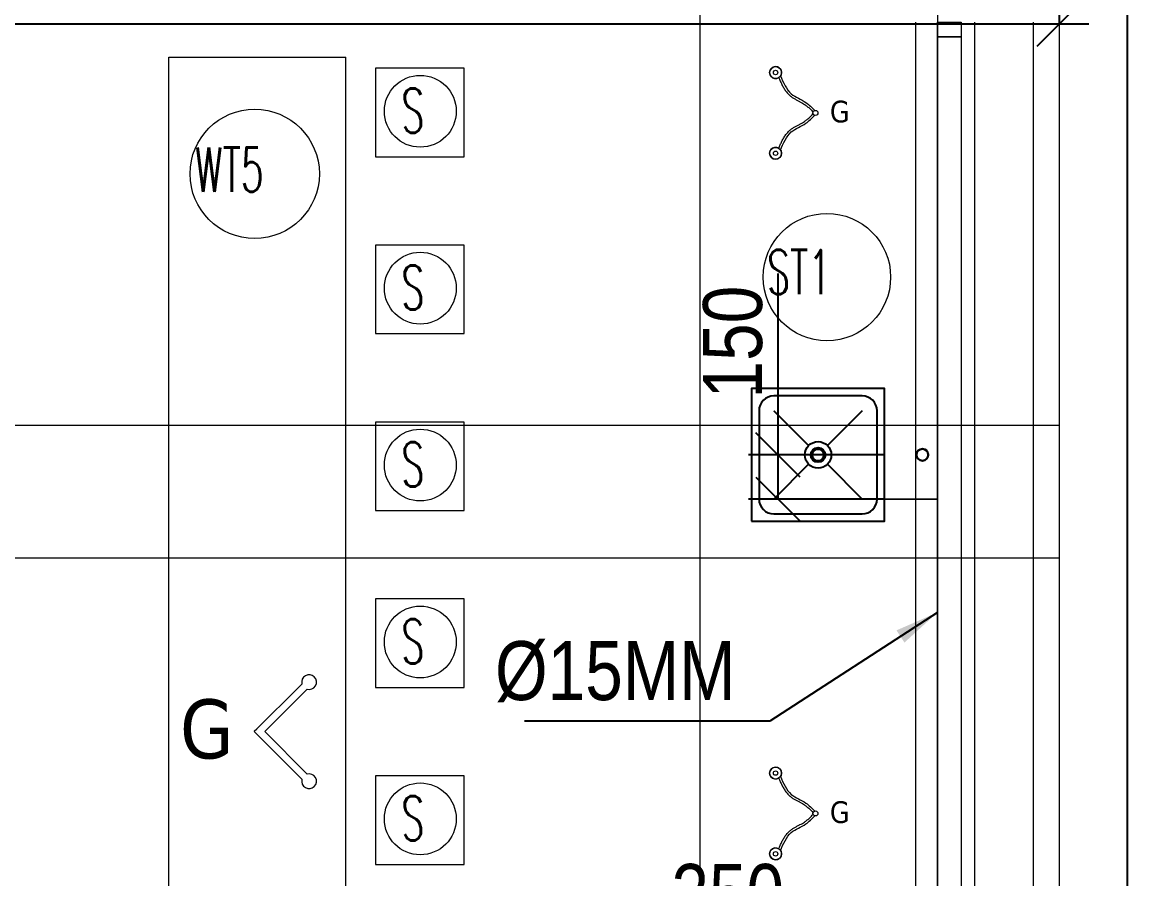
# Model space of a CAD drawing. Header units: inches. Extents: x 5899882 to 5988838, y -468923 to -96891.
# Drawn here: x 5976236 to 5979983, y -312046 to -309140 of the extents above; entities that cross this region are included whole.
import ezdxf

# ---------------------------------------------------------------- set-up
doc = ezdxf.new("R2010")
doc.units = ezdxf.units.IN
doc.header["$MEASUREMENT"] = 0
doc.linetypes.add('1', pattern=[0])
doc.linetypes.add('CONTINOUS', pattern=[0])
doc.layers.get('Defpoints').update_dxf_attribs({"color": 8})
for name, color, linetype in [('0- SLC ARCH LAYOUT', 7, 'Continuous'), ('0- SLC DIMENSION', 7, 'Continuous'), ('0-SLC RCC 2ND. FLOOR', 7, 'Continuous'), ('0-SLC-40 MM Waste water pipe', 3, 'Continuous'), ('0-SLC-DOMESTIC LINE', 5, 'DOMESTIC_LINE'), ('0-SLC-DRAINAGE LINE FOR ETP', 1, 'CONTINOUS'), ('0-SLC-Toilet fixture', 5, 'Continuous')]:
    doc.layers.add(name, color=color, linetype=linetype)
for name, color, linetype, lineweight in [('ARLC-DOOR-W', 8, 'Continuous', 5), ('ARLC-ELE0', 8, 'Continuous', 9), ('ARLC-FUR (NOMN)', 8, 'Continuous', 9), ('ARLC-FURN', 8, 'Continuous', 9), ('ARLC-GAS BURNER', 8, 'Continuous', 5), ('ARLC-SINK', 8, 'Continuous', 9), ('ARLC-WALL', 8, 'Continuous', 15)]:
    doc.layers.add(name, color=color, linetype=linetype, lineweight=lineweight)
doc.styles.add('ARIAL', font='tahoma.ttf')
doc.styles.add('RS', font='simplex8.shx', dxfattribs={"width": 0.6, "height": 150})
doc.styles.get("Standard").update_dxf_attribs({"font": 'arial.ttf'})
doc.styles.add('swis cn bt', font='swissc.ttf')
doc.linetypes.add('DOMESTIC_LINE', pattern='A,0.5,-0.2,["DWS",ARIAL,S=0.1,R=0,X=-0.1,Y=-0.05],-0.25', length=0.95)
doc.dimstyles.new('SLC', dxfattribs={"dimtxt": 200, "dimasz": 150, "dimexe": 100, "dimexo": 0, "dimgap": 50, "dimtad": 1, "dimdec": 0, "dimrnd": 5, "dimzin": 1, "dimdsep": 46, "dimtxsty": 'swis cn bt', "dimblk": 'OBLIQUE', "dimcen": 60, "dimdle": 100, "dimclrd": 256, "dimclre": 256, "dimclrt": 256, "dimazin": 0, "dimtfac": 1, "dimtdec": 0, "dimtofl": 0, "dimtmove": 0, "dimatfit": 3, "dimfxl": 0.18, "dimtolj": 1, "dimtzin": 0, "dimarcsym": 0})

# ---------------------------------------------------------------- blocks, each defined once
blk = doc.blocks.new('GAS BURNER')
at = {"layer": 'ARLC-GAS BURNER'}
for centre, radius in [((5974102.4, -133873.7), 20.1), ((5974102.4, -133873.7), 7.52), ((5974237.5, -134010.6), 8.48), ((5974237.5, -134010.6), 8.48), ((5974102.4, -134147.5), 20.1), ((5974102.4, -134147.5), 7.52)]:
    blk.add_circle(centre, radius, dxfattribs=at)
for centre, start, end in [((5974102.4, -133873.7), 327.0836, 303.1116), ((5974102.4, -134147.5), 56.8884, 32.9164)]:
    blk.add_arc(centre, 20.1, start, end, dxfattribs=at)
for points, knots in [([(5974113.4, -133890.5), (5974112.8, -133888.9), (5974115.8, -133896.6), (5974120.9, -133908.4), (5974125.6, -133918.3), (5974129.9, -133925.9), (5974133.4, -133931.5), (5974137.2, -133937), (5974141.3, -133942.2), (5974145.9, -133947.1), (5974151.7, -133952.6), (5974159, -133958.1), (5974167.7, -133963.4), (5974176.5, -133968.2), (5974185.2, -133972.6), (5974193.4, -133977), (5974200.1, -133981.1), (5974205.5, -133985), (5974210.1, -133988.7), (5974214.6, -133992.7), (5974219.2, -133997.1), (5974223.9, -134001.8), (5974227.3, -134005.2), (5974229, -134007)], [0, 0, 0, 0, 0.738277, 1.476555, 2.214832, 2.583971, 2.95311, 3.322249, 3.691387, 4.060526, 4.429665, 5.003329, 5.576994, 6.150658, 6.724322, 7.297987, 7.871651, 8.267743, 8.663834, 9.059926, 9.456017, 9.852109, 10.248201, 10.248201, 10.248201, 10.248201]), ([(5974119.2, -133884.4), (5974128.7, -133907.7), (5974145.8, -133949.6), (5974202.5, -133969), (5974225.2, -133992.2), (5974234.5, -134001.7)], [0, 0, 0, 0, 88.97169, 160.2268, 209.42552, 209.42552, 209.42552, 209.42552]), ([(5974113.4, -134130.7), (5974112.8, -134132.3), (5974115.8, -134124.6), (5974120.9, -134112.7), (5974125.6, -134102.9), (5974129.9, -134095.2), (5974133.4, -134089.6), (5974137.2, -134084.2), (5974141.3, -134079), (5974145.9, -134074), (5974151.7, -134068.6), (5974159, -134063.1), (5974167.7, -134057.7), (5974176.5, -134053), (5974185.2, -134048.5), (5974193.4, -134044.2), (5974200.1, -134040.1), (5974205.5, -134036.2), (5974210.1, -134032.5), (5974214.6, -134028.5), (5974219.2, -134024.1), (5974223.9, -134019.3), (5974227.3, -134015.9), (5974229, -134014.1)], [0, 0, 0, 0, 0.738277, 1.476555, 2.214832, 2.583971, 2.95311, 3.322249, 3.691387, 4.060526, 4.429665, 5.003329, 5.576994, 6.150658, 6.724322, 7.297987, 7.871651, 8.267743, 8.663834, 9.059926, 9.456017, 9.852109, 10.248201, 10.248201, 10.248201, 10.248201]), ([(5974119.2, -134136.8), (5974128.7, -134113.5), (5974145.8, -134071.6), (5974202.5, -134052.2), (5974225.2, -134029), (5974234.5, -134019.5)], [0, 0, 0, 0, 88.97169, 160.2268, 209.42552, 209.42552, 209.42552, 209.42552])]:
    blk.add_open_spline(points, degree=3, knots=knots, dxfattribs=at)
at = {"layer": 'ARLC-GAS BURNER', "insert": (5974320.2, -134006.7), "char_height": 73.57, "attachment_point": 5, "style": 'ARIAL'}
blk.add_mtext('\\A1;G', dxfattribs=at)
blk = doc.blocks.new('SINK1')
at = {"color": 0}
for p, q in [((5972703.3, -133859.2), (5972821.5, -133977.3)), ((5972885.1, -133977.3), (5973003.3, -133859.2)), ((5972703.3, -134159.2), (5972821.5, -134041)), ((5972885.1, -134041), (5973003.3, -134159.2))]:
    blk.add_line(p, q, dxfattribs=at)
blk.add_lwpolyline([(5973078.3, -134234.2), (5973078.3, -133784.2), (5972628.3, -133784.2), (5972628.3, -134234.2)], close=True, dxfattribs=at)
blk.add_lwpolyline([(5973053.3, -134159.2), (5973053.3, -133859.2, 0.414214), (5973003.3, -133809.2), (5972703.3, -133809.2, 0.414214), (5972653.3, -133859.2), (5972653.3, -134159.2, 0.414214), (5972703.3, -134209.2), (5973003.3, -134209.2, 0.414214)], format="xyb", close=True, dxfattribs=at)
for radius in [45, 25]:
    blk.add_circle((5972853.3, -134009.2), radius, dxfattribs=at)
blk = doc.blocks.new('GAS')
at = {"layer": 'ARLC-GAS BURNER'}
for points in [[(5808683.2, -109247.1), (5808674.4, -109238.2), (5808835.9, -109076.8)], [(5808853.6, -109382), (5808709.8, -109238.2), (5808853.6, -109094.5)], [(5808683.2, -109229.4), (5808674.4, -109238.2), (5808835.9, -109399.7)]]:
    blk.add_lwpolyline(points, dxfattribs=at)
for centre, start, end in [((5808860, -109070.3), 255, 195), ((5808860, -109406.2), 165, 105)]:
    blk.add_arc(centre, 25, start, end, dxfattribs=at)
at = {"layer": 'ARLC-GAS BURNER', "insert": (5808513.5, -109230.7), "char_height": 200, "attachment_point": 5, "style": 'ARIAL'}
blk.add_mtext('\\A1;G', dxfattribs=at)
blk = doc.blocks.new('A$C3DAD2E9A')
at = {"layer": 'ARLC-DOOR-W'}
for points in [[(34232.2, -35093.5), (34232.2, -35143.5), (34152.2, -35143.5), (34152.2, -35093.5)], [(34152.2, -35143.5), (34232.2, -35143.5), (34232.2, -38353.5), (34152.2, -38353.5)]]:
    blk.add_lwpolyline(points, close=True, dxfattribs=at)
at = {"layer": 'ARLC-ELE0'}
for p, q in [((34797.2, -39823.5), (34797.2, -33673.5)), ((34797.2, -39825), (34797.2, -33675))]:
    blk.add_line(p, q, dxfattribs=at)
at = {"layer": 'ARLC-ELE0', "ltscale": 0.006}
for p, q in [((34077.2, -35093.5), (34077.2, -38403.5)), ((34477.2, -38403.5), (34477.2, -35093.5))]:
    blk.add_line(p, q, dxfattribs=at)
at = {"layer": 'ARLC-FUR (NOMN)'}
for centre, radius in [((32399.1, -35395.9), 121.8), ((31837.9, -35608.2), 219.2), ((33777.2, -35958.3), 215.9), ((32399.1, -35995.9), 121.8), ((32399.1, -36595.9), 121.8), ((32399.1, -37195.9), 121.8), ((32399.1, -37795.9), 121.8)]:
    blk.add_circle(centre, radius, dxfattribs=at)
at = {"layer": 'ARLC-FURN'}
for p, q in [((33347.2, -39825), (33347.2, -29900)), ((31547.2, -39825), (31547.2, -35212.5)), ((31547.2, -35212.5), (32147.2, -35212.5)), ((32147.2, -39825), (32147.2, -35212.5))]:
    blk.add_line(p, q, dxfattribs=at)
for points in [[(32247.2, -35550), (32547.2, -35550), (32547.2, -35250), (32247.2, -35250)], [(32247.2, -36150), (32547.2, -36150), (32547.2, -35850), (32247.2, -35850)], [(32247.2, -36750), (32547.2, -36750), (32547.2, -36450), (32247.2, -36450)], [(32247.2, -37350), (32547.2, -37350), (32547.2, -37050), (32247.2, -37050)], [(32247.2, -37950), (32547.2, -37950), (32547.2, -37650), (32247.2, -37650)]]:
    blk.add_lwpolyline(points, close=True, dxfattribs=at)
at = {"layer": 'ARLC-WALL', "ltscale": 0.005}
blk.add_line((34277.2, -35093.5), (34277.2, -38403.5), dxfattribs=at)
at = {"layer": 'ARLC-GAS BURNER'}
for name, p in [('GAS BURNER', (-5940499.3, 98609.1)), ('GAS', (-5776837.8, 71738.2)), ('GAS BURNER', (-5940499.3, 96233.1))]:
    blk.add_blockref(name, p, dxfattribs=at)
at = {"layer": 'ARLC-SINK', "rotation": 270}
blk.add_blockref('SINK1', (167756.4, 5936291.9), dxfattribs=at)
at = {"layer": 'ARLC-FUR (NOMN)', "style": 'RS', "width": 0.6}
for s, p in [('S ', (32334.9, -35468.7)), ('WT5', (31636.5, -35668.8)), ('ST1', (33574.8, -36016.2)), ('S ', (32334.9, -36068.7)), ('S ', (32334.9, -36668.7)), ('S ', (32334.9, -37268.7)), ('S ', (32334.9, -37868.7))]:
    blk.add_text(s, height=150, dxfattribs=at).set_placement(p)
blk = doc.blocks.new('A$C77C3199A')
at = {"layer": 'ARLC-WALL', "color": 30}
for p, q in [((34565, -39825), (34565, -33675)), ((34795, -39825), (34795, -33675)), ((25045, -36460), (34565, -36460)), ((25045, -36910), (34565, -36910))]:
    blk.add_line(p, q, dxfattribs=at)
blk = doc.blocks.new('_OBLIQUE')
at = {"color": 0, "linetype": 'ByBlock'}
blk.add_line((-0.5, -0.5), (0.5, 0.5), dxfattribs=at)
blk = doc.blocks.new('*D261')
at = {"layer": '0- SLC DIMENSION', "lineweight": -2, "transparency": 16777216}
for p, q in [((5979013.3, -312720), (5979013.3, -312149.5)), ((5979263.3, -312720), (5979263.3, -312149.5)), ((5979013.3, -312249.5), (5978390.8, -312249.5)), ((5979363.3, -312249.5), (5979013.3, -312249.5))]:
    blk.add_line(p, q, dxfattribs=at)
at = {"layer": 'Defpoints', "color": 0, "transparency": 16777216}
for p in [(5979013.3, -312249.5), (5979013.3, -312720), (5979263.3, -312720)]:
    blk.add_point(p, dxfattribs=at)
at = {"layer": '0- SLC DIMENSION', "lineweight": -2, "transparency": 16777216, "xscale": 150, "yscale": 150, "zscale": 150, "rotation": 180}
blk.add_blockref('_OBLIQUE', (5979013.3, -312249.5), dxfattribs=at)
at = {"layer": '0- SLC DIMENSION', "lineweight": -2, "transparency": 16777216, "xscale": 150, "yscale": 150, "zscale": 150}
blk.add_blockref('_OBLIQUE', (5979263.3, -312249.5), dxfattribs=at)
at = {"layer": '0- SLC DIMENSION', "transparency": 16777216, "insert": (5978627.1, -312096.7), "char_height": 200, "attachment_point": 5, "style": 'swis cn bt'}
blk.add_mtext('\\A1;250', dxfattribs=at)
blk = doc.blocks.new('*D546')
at = {"layer": '0- SLC DIMENSION', "lineweight": -2, "transparency": 16777216}
for p, q in [((5978797.5, -310607.9), (5978797.5, -309992.7)), ((5978797.5, -310757.9), (5978797.5, -310507.9)), ((5979158.3, -310607.9), (5978697.5, -310607.9)), ((5979158.3, -310757.9), (5978697.5, -310757.9))]:
    blk.add_line(p, q, dxfattribs=at)
at = {"layer": 'Defpoints', "color": 0, "transparency": 16777216}
for p in [(5979158.3, -310607.9), (5978797.5, -310757.9), (5979158.3, -310757.9)]:
    blk.add_point(p, dxfattribs=at)
at = {"layer": '0- SLC DIMENSION', "lineweight": -2, "transparency": 16777216, "xscale": 150, "yscale": 150, "zscale": 150}
for p, rotation in [((5978797.5, -310607.9), 90), ((5978797.5, -310757.9), 270)]:
    blk.add_blockref('_OBLIQUE', p, dxfattribs=dict(at, rotation=rotation))
at = {"layer": '0- SLC DIMENSION', "transparency": 16777216, "insert": (5978644.8, -310225.3), "char_height": 200, "attachment_point": 5, "rotation": 90, "style": 'swis cn bt'}
blk.add_mtext('\\A1;150', dxfattribs=at)
blk = doc.blocks.new('*D793')
at = {"layer": '0-SLC-DRAINAGE LINE FOR ETP', "lineweight": -2}
for p, q in [((5970231.1, -309146.6), (5970231.1, -309046.4)), ((5979751.1, -309146.6), (5979751.1, -309046.4)), ((5970131.1, -309146.4), (5979851.1, -309146.4))]:
    blk.add_line(p, q, dxfattribs=at)
at = {"layer": 'Defpoints', "color": 0}
for p in [(5979751.1, -309146.4), (5970231.1, -309244.9), (5979751.1, -309244.9)]:
    blk.add_point(p, dxfattribs=at)
at = {"layer": '0-SLC-DRAINAGE LINE FOR ETP', "lineweight": -2, "xscale": 150, "yscale": 150, "zscale": 150, "rotation": 180}
blk.add_blockref('_OBLIQUE', (5970231.1, -309146.4), dxfattribs=at)
at = {"layer": '0-SLC-DRAINAGE LINE FOR ETP', "lineweight": -2, "xscale": 150, "yscale": 150, "zscale": 150}
blk.add_blockref('_OBLIQUE', (5979751.1, -309146.4), dxfattribs=at)
at = {"layer": '0-SLC-DRAINAGE LINE FOR ETP', "insert": (5974991.1, -308993.6), "char_height": 200, "attachment_point": 5, "style": 'swis cn bt'}
blk.add_mtext('\\A1;9520', dxfattribs=at)

msp = doc.modelspace()

# ---------------------------------------------------------------- block references
at = {"layer": '0- SLC ARCH LAYOUT'}
msp.add_blockref('A$C3DAD2E9A', (5945186.1, -274046.5), dxfattribs=at)

# ---------------------------------------------------------------- next in the draw order: linework, layer by layer
at = {"layer": '0-SLC-40 MM Waste water pipe', "lineweight": 30}
for centre in [(5978933.3, -310607.9), (5979286.8, -310607.6)]:
    msp.add_circle(centre, 20, dxfattribs=at)
at = {"layer": '0-SLC-DOMESTIC LINE', "color": 5, "linetype": '1', "const_width": 5}
for points in [[(5972708.6, -313831.2), (5979338.3, -313831.2), (5979338.3, -307945.4)], [(5979158.3, -310757.9), (5979338.3, -310757.9)]]:
    msp.add_lwpolyline(points, dxfattribs=at)

# ---------------------------------------------------------------- next in the draw order: block references
at = {"layer": '0-SLC RCC 2ND. FLOOR'}
msp.add_blockref('A$C77C3199A', (5945186.1, -274046.5), dxfattribs=at)
at = {"layer": '0-SLC-Toilet fixture', "color": 140, "rotation": 270}
msp.add_blockref('SINK1', (6112942.4, 5662245.4), dxfattribs=at)

# ---------------------------------------------------------------- next in the draw order: texts
at = {"layer": '0-SLC-DOMESTIC LINE', "linetype": '1', "insert": (5978653.2, -311239.5), "char_height": 200, "width": 687.595, "attachment_point": 3}
msp.add_mtext('{\\fSwis721 Cn BT|b0|i0|c0|p34;%%C15MM}', dxfattribs=at)

# ---------------------------------------------------------------- next in the draw order: dimensions: what is measured, and where the dimension line sits
at = {"layer": '0- SLC DIMENSION', "color": 1}
dim = msp.add_linear_dim(base=(5978797.5, -310757.9), p1=(5979158.3, -310607.9), p2=(5979158.3, -310757.9), angle=90, dimstyle='SLC', dxfattribs=at)
dim.commit()
dim.dimension.update_dxf_attribs({"geometry": '*D546', "text_midpoint": (5978797.5, -310225.3), "dimtype": 160})
dim = msp.add_linear_dim(base=(5979013.3, -312249.5), p1=(5979263.3, -312720), p2=(5979013.3, -312720), dimstyle='SLC', dxfattribs=at)
dim.commit()
dim.dimension.update_dxf_attribs({"geometry": '*D261', "text_midpoint": (5978627.1, -312096.7)})
at = {"layer": '0-SLC-DRAINAGE LINE FOR ETP', "color": 1}
dim = msp.add_linear_dim(base=(5979751.1, -309146.4), p1=(5970231.1, -309244.9), p2=(5979751.1, -309244.9), dimstyle='SLC', override={"dimfxlon": 1}, dxfattribs=at)
dim.commit()
dim.dimension.update_dxf_attribs({"geometry": '*D793', "text_midpoint": (5974991.1, -308993.6)})

# ---------------------------------------------------------------- next in the draw order: leaders
at = {"layer": '0-SLC-DOMESTIC LINE', "linetype": '1'}
msp.add_leader([(5979338.3, -311142), (5978769.8, -311511), (5977938.7, -311511)], dimstyle='SLC', override={"dimgap": 50, "dimtad": 0, "dimfxlon": 1}, dxfattribs=at)

doc.saveas('drawing.dxf')
